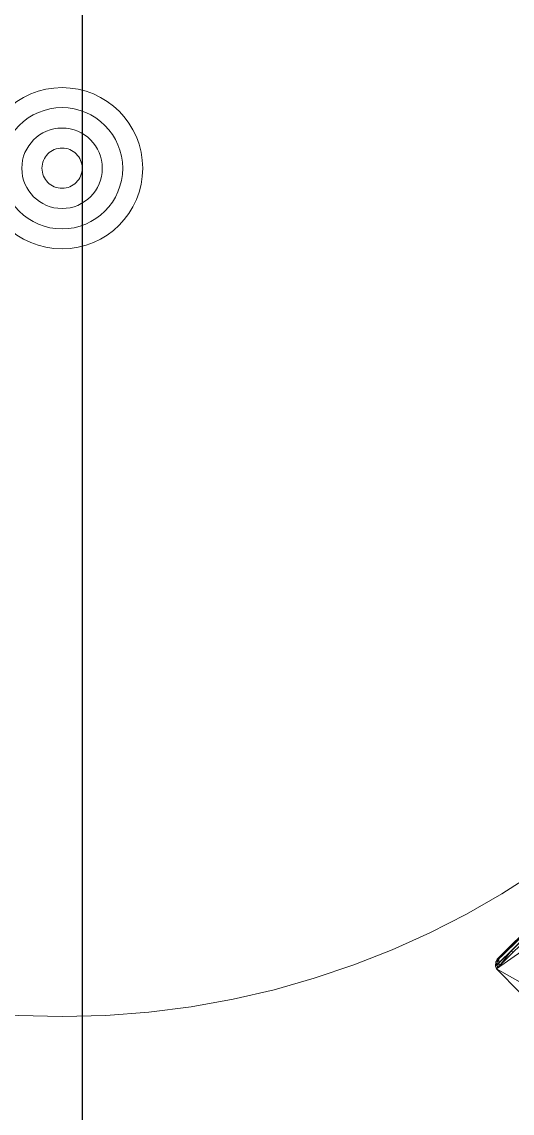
# Model space of a CAD drawing. Header units: millimetres. Extents: x 233224 to 234067, y -13631 to -11613.
# Drawn here: x 233754.89 to 233767.07, y -13207.9 to -13180.79 of the extents above; entities that cross this region are included whole.
import ezdxf

# ---------------------------------------------------------------- set-up
doc = ezdxf.new("R2010")
doc.units = ezdxf.units.MM
doc.header["$MEASUREMENT"] = 0
doc.linetypes.add('Hidden Line', pattern=[195.611112, 141.111112, -54.5])
doc.layers.add('Doseme - BA', color=7, linetype='Continuous')
doc.layers.add('Structural - Bearing', color=7, linetype='Continuous')
doc.layers.add('Doseme - BA_Pen_No__41', color=7, linetype='Continuous', lineweight=25)
doc.layers.add('Int - Furniture _Pen_No__75', color=6, linetype='Continuous', lineweight=20)
doc.layers.add('Structural - Bearing_Pen_No__87', color=7, linetype='Continuous', lineweight=20, true_color=0x6a6a6a)
doc.layers.add('Structural - Bearing_Pen_No__88', color=7, linetype='Continuous', lineweight=20, true_color=0xfd4435)

# ---------------------------------------------------------------- blocks, each defined once
blk = doc.blocks.new('Wall_51', base_point=(231010.62, -9351.81))
at = {"layer": 'Structural - Bearing_Pen_No__87', "linetype": 'Hidden Line'}
for radius in [210.76, 20.03, 15.07, 10]:
    blk.add_arc((231010.62, -9341.81), radius, 270, 90, dxfattribs=at)
blk = doc.blocks.new('Wall_52', base_point=(231010.62, -9331.81))
at = {"layer": 'Structural - Bearing_Pen_No__87', "linetype": 'Hidden Line'}
for radius in [210.76, 20.03, 15.07, 10]:
    blk.add_arc((231010.62, -9341.81), radius, 90, 270, dxfattribs=at)
blk = doc.blocks.new('Column_24', base_point=(231010.62, -9341.79))
at = {"layer": 'Structural - Bearing_Pen_No__88', "linetype": 'Hidden Line'}
blk.add_circle((231010.62, -9341.79), 5, dxfattribs=at)
blk = doc.blocks.new('Slab_127', base_point=(231665.62, -9676.81))
at = {"layer": 'Doseme - BA_Pen_No__41', "linetype": 'Continuous', "flags": 128}
blk.add_lwpolyline([(231665.62, -9676.81), (231665.62, -9026.81), (231015.62, -9026.81), (231015.62, -9676.81)], close=True, dxfattribs=at)
blk = doc.blocks.new('kalin masa ayak')
at = {"layer": 'Int - Furniture _Pen_No__75', "linetype": 'Continuous'}
for p, q in [((5.22, 328.7), (0, 317.74)), ((0, 317.74), (1.43, 326.03)), ((68.66, 317.75), (0, 317.74)), ((0, 317.74), (1.26, 316.91)), ((0.17, 317.1), (0, 317.74)), ((0, 317.74), (66.67, 306.23)), ((1.13, 317.54), (5.71, 316.15)), ((1.26, 316.91), (1.13, 317.54)), ((0.17, 317.1), (1.85, 316.05)), ((0.86, 316.23), (0.17, 317.1)), ((0.17, 317.1), (1.26, 316.91)), ((66.47, 305.65), (0.17, 317.1)), ((66.67, 306.23), (0.17, 317.1)), ((66.47, 305.65), (0.86, 316.23)), ((1.85, 316.05), (0.86, 316.23)), ((0.86, 316.23), (2.39, 315.71)), ((1.47, 315.87), (0.86, 316.23)), ((0.86, 316.23), (66.07, 304.97)), ((1.85, 316.05), (1.26, 316.91)), ((1.26, 316.91), (5.71, 316.15)), ((2.39, 315.71), (1.47, 315.87)), ((13.68, 313.76), (2.39, 315.71)), ((5.71, 316.15), (5.6, 316.77)), ((5.71, 316.15), (12.88, 314.91))]:
    blk.add_line(p, q, dxfattribs=at)

msp = doc.modelspace()

# ---------------------------------------------------------------- block references
at = {"layer": 'Doseme - BA', "linetype": 'Continuous', "xscale": 0.1, "yscale": 0.1, "zscale": 0.1}
msp.add_blockref('Slab_127', (233821.391, -13217.925), dxfattribs=at)
at = {"layer": 'Int - Furniture _Pen_No__75', "linetype": 'Continuous', "xscale": -0.1, "yscale": 0.1, "zscale": 100, "rotation": 214.9793690535333}
msp.add_blockref('kalin masa ayak', (233748.469, -13178.282), dxfattribs=at)
at = {"layer": 'Structural - Bearing', "xscale": 0.1, "yscale": 0.1, "zscale": 0.1}
for name, p in [('Wall_52', (233755.891, -13183.425)), ('Wall_51', (233755.891, -13185.425))]:
    msp.add_blockref(name, p, dxfattribs=at)
at = {"layer": 'Structural - Bearing', "color": 14, "lineweight": 35, "true_color": 0xa80f02, "xscale": 0.1, "yscale": 0.1, "zscale": 0.1}
msp.add_blockref('Column_24', (233755.891, -13184.423), dxfattribs=at)

doc.saveas('drawing.dxf')
